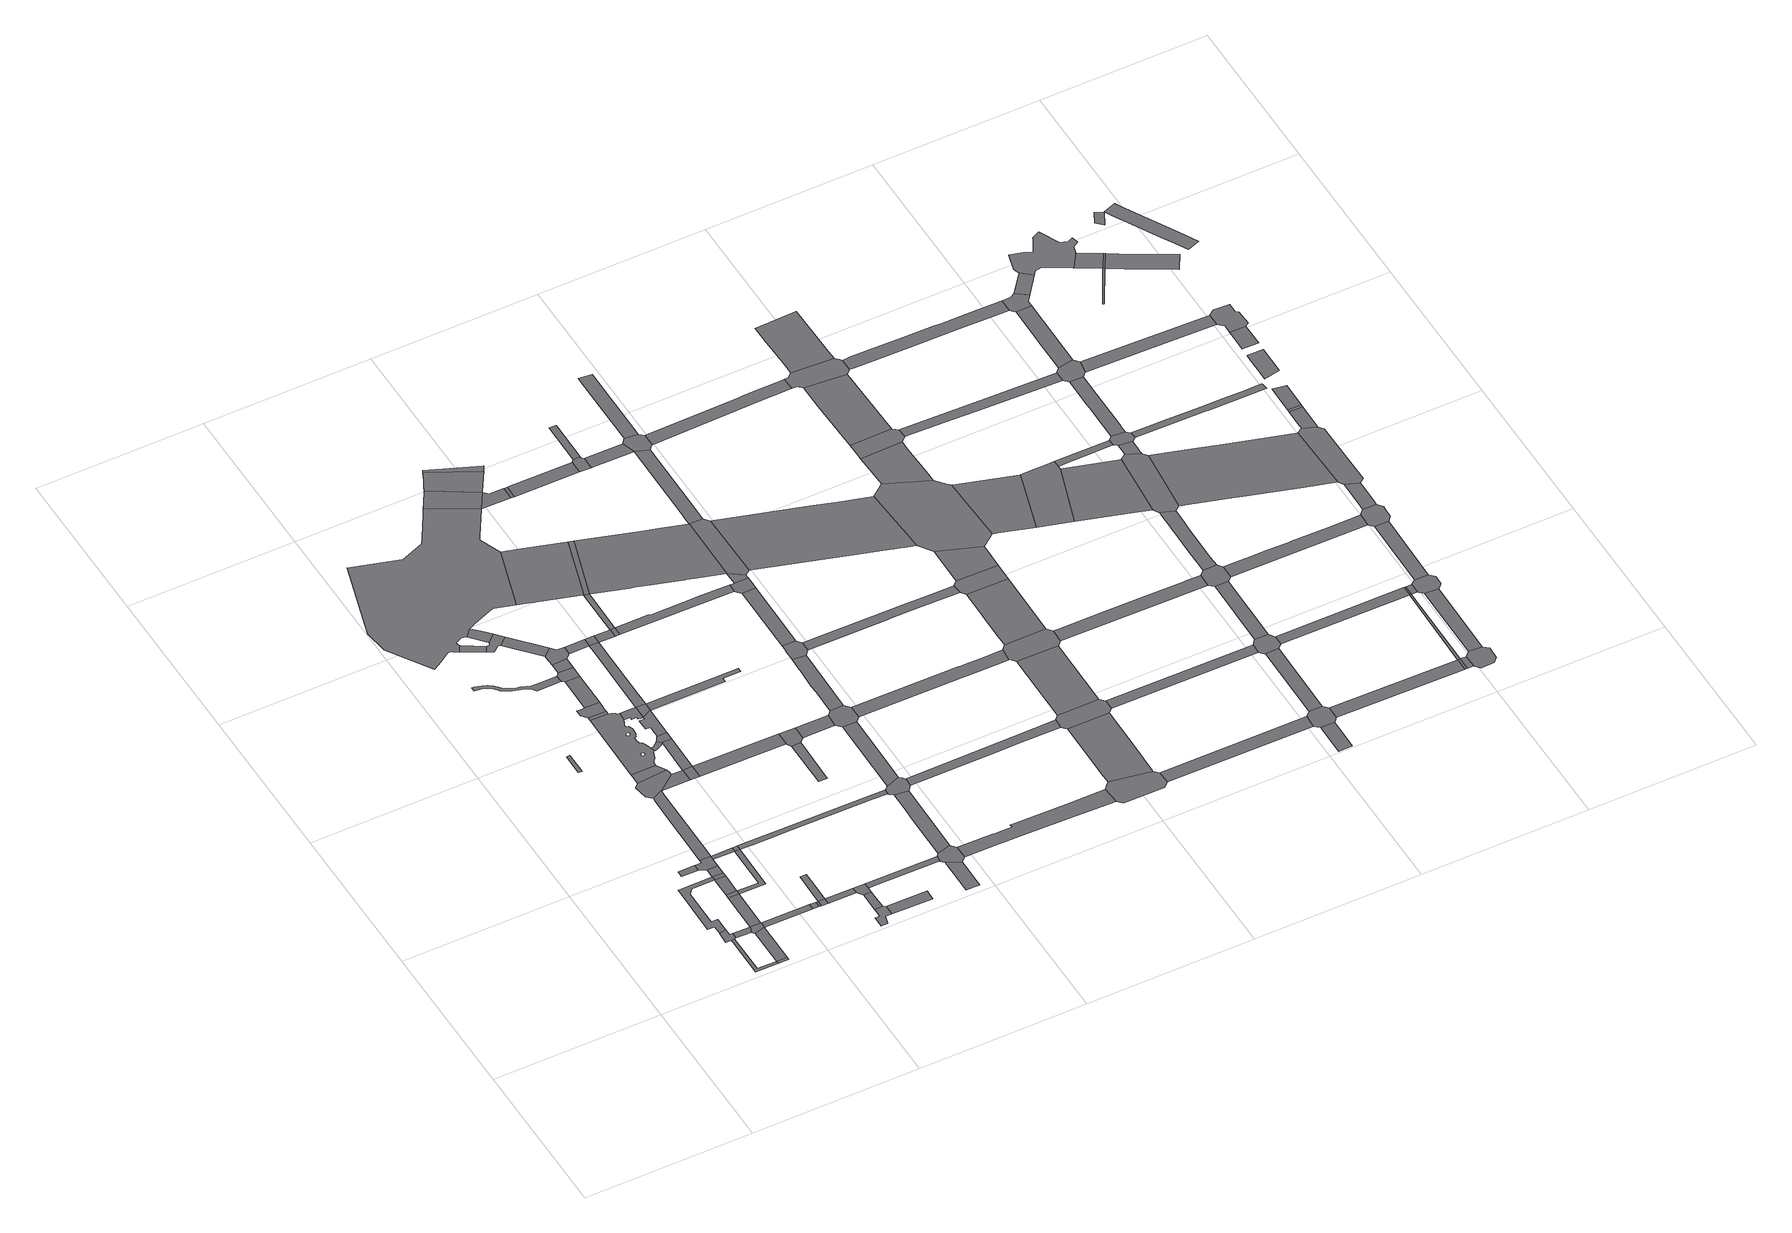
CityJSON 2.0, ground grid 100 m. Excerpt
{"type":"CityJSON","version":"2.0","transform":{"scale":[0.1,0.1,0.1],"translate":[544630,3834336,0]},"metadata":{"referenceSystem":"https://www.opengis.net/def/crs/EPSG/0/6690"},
"CityObjects":{
"road1":{"type":"Road","geometry":[{"type":"MultiSurface","lod":"1","boundaries":[[[0,1,2,3,4,5,6,7,8,9]]]}]},
"road2":{"type":"Road","attributes":{"RoadStructureAttribute.sectionType":"1"},"geometry":[{"type":"MultiSurface","lod":"1","boundaries":[[[10,11,6,5,12,13,14,15]]]}]},
"road3":{"type":"Road","geometry":[{"type":"MultiSurface","lod":"1","boundaries":[[[15,14,16,17]]]}]},
"road4":{"type":"Road","attributes":{"RoadStructureAttribute.sectionType":"1"},"geometry":[{"type":"MultiSurface","lod":"1","boundaries":[[[18,9,8,19,20]]]}]},
"road5":{"type":"Road","attributes":{"RoadStructureAttribute.sectionType":"1"},"geometry":[{"type":"MultiSurface","lod":"1","boundaries":[[[21,22,23,24,25,26,27,28,3,2,29,30,31,32,33,34,35,36,37,38,39]]]}]},
"road6":{"type":"Road","attributes":{"RoadStructureAttribute.sectionType":"1"},"geometry":[{"type":"MultiSurface","lod":"1","boundaries":[[[40,41,42,15,17]]]}]},
"road7":{"type":"Road","geometry":[{"type":"MultiSurface","lod":"1","boundaries":[[[20,19,41,40,43]]]}]},
"road8":{"type":"Road","attributes":{"RoadStructureAttribute.sectionType":"1"},"geometry":[{"type":"MultiSurface","lod":"1","boundaries":[[[44,20,43,45,46,47,48]]]}]},
"road9":{"type":"Road","geometry":[{"type":"MultiSurface","lod":"1","boundaries":[[[49,50,51,52]]]}]},
"road10":{"type":"Road","geometry":[{"type":"MultiSurface","lod":"1","boundaries":[[[53,44,48,54]]]}]},
"road11":{"type":"Road","attributes":{"RoadStructureAttribute.sectionType":"1"},"geometry":[{"type":"MultiSurface","lod":"1","boundaries":[[[38,55,56,53,54,57,58]]]}]},
"road12":{"type":"Road","geometry":[{"type":"MultiSurface","lod":"1","boundaries":[[[39,38,58,59]]]}]},
"road13":{"type":"Road","attributes":{"RoadStructureAttribute.sectionType":"1"},"geometry":[{"type":"MultiSurface","lod":"1","boundaries":[[[60,61,39,59,62]]]}]},
"road14":{"type":"Road","geometry":[{"type":"MultiSurface","lod":"1","boundaries":[[[63,64,52,51,60,62,65,66,67,68]]]}]},
"road15":{"type":"Road","attributes":{"RoadStructureAttribute.sectionType":"1"},"geometry":[{"type":"MultiSurface","lod":"1","boundaries":[[[69,43,40,70,71]]]}]},
"road16":{"type":"Road","geometry":[{"type":"MultiSurface","lod":"1","boundaries":[[[72,73,74,75]]]}]},
"road17":{"type":"Road","attributes":{"RoadStructureAttribute.sectionType":"1"},"geometry":[{"type":"MultiSurface","lod":"1","boundaries":[[[76,77,54,48,78,79]]]}]},
"road18":{"type":"Road","attributes":{"RoadStructureAttribute.sectionType":"1"},"geometry":[{"type":"MultiSurface","lod":"1","boundaries":[[[80,81,82,83,84,85,86,87,88,89,63,68]]]}]},
"road19":{"type":"Road","attributes":{"RoadStructureAttribute.sectionType":"1"},"geometry":[{"type":"MultiSurface","lod":"1","boundaries":[[[68,67,76,90]]]}]},
"road20":{"type":"Road","geometry":[{"type":"MultiSurface","lod":"1","boundaries":[[[71,70,91,92]]]}]},
"road21":{"type":"Road","geometry":[{"type":"MultiSurface","lod":"1","boundaries":[[[90,76,79,93]]]}]},
"road22":{"type":"Road","attributes":{"RoadStructureAttribute.sectionType":"1"},"geometry":[{"type":"MultiSurface","lod":"1","boundaries":[[[92,91,94,95,96]]]}]},
"road23":{"type":"Road","attributes":{"RoadStructureAttribute.sectionType":"1"},"geometry":[{"type":"MultiSurface","lod":"1","boundaries":[[[96,95,97,98]]]}]},
"road24":{"type":"Road","geometry":[{"type":"MultiSurface","lod":"1","boundaries":[[[99,100,101,102,103,85,84,104]]]}]},
"road25":{"type":"Road","attributes":{"RoadStructureAttribute.sectionType":"1"},"geometry":[{"type":"MultiSurface","lod":"1","boundaries":[[[105,106,107,108,109,110,111,112,113,114,115,116,117,118,119,120,121,122,123,124,125,126,127,128,129,130,131,132,133,134,135]]]}]},
"road26":{"type":"Road","geometry":[{"type":"MultiSurface","lod":"1","boundaries":[[[136,137,138,96,98]]]}]},
"road27":{"type":"Road","geometry":[{"type":"MultiSurface","lod":"1","boundaries":[[[139,101,100,140,141]]]}]},
"road28":{"type":"Road","geometry":[{"type":"MultiSurface","lod":"1","boundaries":[[[142,143,144,145]]]}]},
"road29":{"type":"Road","attributes":{"RoadStructureAttribute.sectionType":"1"},"geometry":[{"type":"MultiSurface","lod":"1","boundaries":[[[104,84,146,147]]]}]},
"road30":{"type":"Road","attributes":{"RoadStructureAttribute.sectionType":"1"},"geometry":[{"type":"MultiSurface","lod":"1","boundaries":[[[98,97,148,149,150]]]}]},
"road31":{"type":"Road","geometry":[{"type":"MultiSurface","lod":"1","boundaries":[[[151,152,153,154,155,156,157,158,159,160,139,141,161,162,163,164,165,166,167,168,169,170,171,172,173,174,175,176,177,178,179,180,181,182,183],[184,185,186,187,188,189,190,191,192,193,194,195,196,197,198,199,200,201,202,203,204,205,206,207,208,209,210,211,212,213,214,215,216,217,218,219],[220,221,222,223,224,225,226,227,228,229,230,231,232,233,234,235,236,237,238,239,240,241,242,243,244,245,246,247,248,249,250,251,252,253,254,255,256]]]}]},
"road32":{"type":"Road","geometry":[{"type":"MultiSurface","lod":"1","boundaries":[[[257,258,259,260,261]]]}]},
"road33":{"type":"Road","geometry":[{"type":"MultiSurface","lod":"1","boundaries":[[[262,263,264,265,266,267,268,269,270,271,272,273]]]}]},
"road34":{"type":"Road","geometry":[{"type":"MultiSurface","lod":"1","boundaries":[[[274,160,159,275]]]}]},
"road35":{"type":"Road","geometry":[{"type":"MultiSurface","lod":"1","boundaries":[[[276,277,278,279,274,275,280,281,282,283]]]}]},
"road36":{"type":"Road","geometry":[{"type":"MultiSurface","lod":"1","boundaries":[[[261,260,284,285,145,144,286,287,288,289,290]]]}]},
"road37":{"type":"Road","attributes":{"RoadStructureAttribute.sectionType":"1"},"geometry":[{"type":"MultiSurface","lod":"1","boundaries":[[[291,292,293,262,273]]]}]},
"road38":{"type":"Road","geometry":[{"type":"MultiSurface","lod":"1","boundaries":[[[147,146,294,295]]]}]},
"road39":{"type":"Road","geometry":[{"type":"MultiSurface","lod":"1","boundaries":[[[150,149,293,292,296,297]]]}]},
"road40":{"type":"Road","geometry":[{"type":"MultiSurface","lod":"1","boundaries":[[[298,299,300,167,166,301,302,303,304]]]}]},
"road41":{"type":"Road","attributes":{"RoadStructureAttribute.sectionType":"1"},"geometry":[{"type":"MultiSurface","lod":"1","boundaries":[[[305,283,282,306]]]}]},
"road42":{"type":"Road","geometry":[{"type":"MultiSurface","lod":"1","boundaries":[[[307,308,309,310,311,312,313,314,315,316,317,318,319,320,143,142,321,322,323,324,259,258,325,326,327,328,329,330,331,332,333,334,335]]]}]},
"road43":{"type":"Road","attributes":{"RoadStructureAttribute.sectionType":"1"},"geometry":[{"type":"MultiSurface","lod":"1","boundaries":[[[304,147,295,336]]]}]},
"road44":{"type":"Road","attributes":{"RoadStructureAttribute.sectionType":"1"},"geometry":[{"type":"MultiSurface","lod":"1","boundaries":[[[290,289,337,338]]]}]},
"road45":{"type":"Road","geometry":[{"type":"MultiSurface","lod":"1","boundaries":[[[339,340,135,134,341,305,306,342]]]}]},
"road46":{"type":"Road","geometry":[{"type":"MultiSurface","lod":"1","boundaries":[[[343,344,345,346,298,304,336]]]}]},
"road47":{"type":"Road","attributes":{"RoadStructureAttribute.sectionType":"1"},"geometry":[{"type":"MultiSurface","lod":"1","boundaries":[[[347,155,154,348,349,350,351,352,353,354,355]]]}]},
"road48":{"type":"Road","attributes":{"RoadStructureAttribute.sectionType":"1"},"geometry":[{"type":"MultiSurface","lod":"1","boundaries":[[[356,339,342,357]]]}]},
"road49":{"type":"Road","attributes":{"RoadStructureAttribute.sectionType":"1"},"geometry":[{"type":"MultiSurface","lod":"1","boundaries":[[[358,354,359,360,361,362,363,364,365,366,344,343]]]}]},
"road50":{"type":"Road","geometry":[{"type":"MultiSurface","lod":"1","boundaries":[[[367,368,272,271]]]}]},
"road51":{"type":"Road","geometry":[{"type":"MultiSurface","lod":"1","boundaries":[[[369,338,337,370,356,357,371,372,373]]]}]},
"road52":{"type":"Road","geometry":[{"type":"MultiSurface","lod":"1","boundaries":[[[355,354,358,374]]]}]},
"road53":{"type":"Road","attributes":{"RoadStructureAttribute.sectionType":"1"},"geometry":[{"type":"MultiSurface","lod":"1","boundaries":[[[375,376,377,93,79,378,379,380,381,382,383,384,385,386]]]}]},
"road54":{"type":"Road","attributes":{"RoadStructureAttribute.sectionType":"1"},"geometry":[{"type":"MultiSurface","lod":"1","boundaries":[[[387,388,389,355,374,390,391,392]]]}]},
"road55":{"type":"Road","attributes":{"RoadStructureAttribute.sectionType":"1"},"geometry":[{"type":"MultiSurface","lod":"1","boundaries":[[[373,372,387,393]]]}]},
"road56":{"type":"Road","attributes":{"RoadStructureAttribute.sectionType":"1"},"geometry":[{"type":"MultiSurface","lod":"1","boundaries":[[[297,296,394,395,396,397]]]}]},
"road57":{"type":"Road","attributes":{"RoadStructureAttribute.sectionType":"1"},"geometry":[{"type":"MultiSurface","lod":"1","boundaries":[[[295,294,398,399]]]}]},
"road58":{"type":"Road","geometry":[{"type":"MultiSurface","lod":"1","boundaries":[[[393,387,392,400]]]}]},
"road59":{"type":"Road","attributes":{"RoadStructureAttribute.sectionType":"1"},"geometry":[{"type":"MultiSurface","lod":"1","boundaries":[[[400,392,401,402]]]}]},
"road60":{"type":"Road","attributes":{"RoadStructureAttribute.sectionType":"1"},"geometry":[{"type":"MultiSurface","lod":"1","boundaries":[[[403,404,405,406,407,408,374,358]]]}]},
"road61":{"type":"Road","geometry":[{"type":"MultiSurface","lod":"1","boundaries":[[[402,401,409,410]]]}]},
"road62":{"type":"Road","attributes":{"RoadStructureAttribute.sectionType":"1"},"geometry":[{"type":"MultiSurface","lod":"1","boundaries":[[[411,412,413,414,415,416]]]}]},
"road63":{"type":"Road","attributes":{"RoadStructureAttribute.sectionType":"1"},"geometry":[{"type":"MultiSurface","lod":"1","boundaries":[[[417,418,419,420]]]}]},
"road64":{"type":"Road","attributes":{"function":"2","RoadStructureAttribute.sectionType":"1"},"geometry":[{"type":"MultiSurface","lod":"1","boundaries":[[[421,422,332,331,423,424]]]}]},
"road65":{"type":"Road","attributes":{"RoadStructureAttribute.sectionType":"1"},"geometry":[{"type":"MultiSurface","lod":"1","boundaries":[[[425,402,410,426]]]}]},
"road66":{"type":"Road","geometry":[{"type":"MultiSurface","lod":"1","boundaries":[[[427,428,397,396,429,411,416,430,431]]]}]},
"road67":{"type":"Road","geometry":[{"type":"MultiSurface","lod":"1","boundaries":[[[399,398,420,419,432,433]]]}]},
"road68":{"type":"Road","geometry":[{"type":"MultiSurface","lod":"1","boundaries":[[[434,435,307,335,436]]]}]},
"road69":{"type":"Road","attributes":{"RoadStructureAttribute.sectionType":"1"},"geometry":[{"type":"MultiSurface","lod":"1","boundaries":[[[437,438,439,428,427,440]]]}]},
"road70":{"type":"Road","attributes":{"function":"3","RoadStructureAttribute.sectionType":"1"},"geometry":[{"type":"MultiSurface","lod":"1","boundaries":[[[441,442,443,434,436,444]]]}]},
"road71":{"type":"Road","geometry":[{"type":"MultiSurface","lod":"1","boundaries":[[[424,423,425,426,445]]]}]},
"road72":{"type":"Road","geometry":[{"type":"MultiSurface","lod":"1","boundaries":[[[446,447,448,449,450,386,385,451,452,437,440,453,454,455]]]}]},
"road73":{"type":"Road","attributes":{"RoadStructureAttribute.sectionType":"1"},"geometry":[{"type":"MultiSurface","lod":"1","boundaries":[[[433,432,456,457]]]}]},
"road74":{"type":"Road","attributes":{"RoadStructureAttribute.sectionType":"1"},"geometry":[{"type":"MultiSurface","lod":"1","boundaries":[[[458,436,335,459,460]]]}]},
"road75":{"type":"Road","geometry":[{"type":"MultiSurface","lod":"1","boundaries":[[[461,441,444,462]]]}]},
"road76":{"type":"Road","attributes":{"RoadStructureAttribute.sectionType":"1"},"geometry":[{"type":"MultiSurface","lod":"1","boundaries":[[[463,448,447,464,465]]]}]},
"road77":{"type":"Road","attributes":{"RoadStructureAttribute.sectionType":"1"},"geometry":[{"type":"MultiSurface","lod":"1","boundaries":[[[466,467,468,469,410,409,470,471]]]}]},
"road78":{"type":"Road","geometry":[{"type":"MultiSurface","lod":"1","boundaries":[[[460,459,472,473]]]}]},
"road79":{"type":"Road","geometry":[{"type":"MultiSurface","lod":"1","boundaries":[[[474,475,476,457,456,477,463,465,478,479]]]}]},
"road80":{"type":"Road","attributes":{"function":"2","RoadStructureAttribute.sectionType":"1"},"geometry":[{"type":"MultiSurface","lod":"1","boundaries":[[[480,481,445,426,482,483,484,485,486,487,488,489,490,491,492,493]]]}]},
"road81":{"type":"Road","attributes":{"RoadStructureAttribute.sectionType":"1"},"geometry":[{"type":"MultiSurface","lod":"1","boundaries":[[[494,495,496,497,498,499,475,474,500]]]}]},
"road82":{"type":"Road","attributes":{"RoadStructureAttribute.sectionType":"1"},"geometry":[{"type":"MultiSurface","lod":"1","boundaries":[[[501,502,503,504,505,506,507,508,509,431,430,510,511,512,513,514,515,516,517]]]}]},
"road83":{"type":"Road","attributes":{"RoadStructureAttribute.sectionType":"1"},"geometry":[{"type":"MultiSurface","lod":"1","boundaries":[[[518,519,473,472,520,521]]]}]},
"road84":{"type":"Road","geometry":[{"type":"MultiSurface","lod":"1","boundaries":[[[522,523,524,494,500,525,526,527,528]]]}]},
"road85":{"type":"Road","attributes":{"RoadStructureAttribute.sectionType":"1"},"geometry":[{"type":"MultiSurface","lod":"1","boundaries":[[[529,530,522,528,531,532]]]}]},
"road86":{"type":"Road","geometry":[{"type":"MultiSurface","lod":"1","boundaries":[[[471,470,533,529,532,534,535,536]]]}]},
"road87":{"type":"Road","attributes":{"RoadStructureAttribute.sectionType":"1"},"geometry":[{"type":"MultiSurface","lod":"1","boundaries":[[[537,455,454,538,539,540,541,542]]]}]},
"road88":{"type":"Road","attributes":{"RoadStructureAttribute.sectionType":"1"},"geometry":[{"type":"MultiSurface","lod":"1","boundaries":[[[492,543,536,535,544]]]}]},
"road89":{"type":"Road","geometry":[{"type":"MultiSurface","lod":"1","boundaries":[[[545,521,520,546,547,548,549]]]}]},
"road90":{"type":"Road","attributes":{"RoadStructureAttribute.sectionType":"1"},"geometry":[{"type":"MultiSurface","lod":"1","boundaries":[[[550,551,552,545,549]]]}]},
"road91":{"type":"Road","geometry":[{"type":"MultiSurface","lod":"1","boundaries":[[[493,492,544,553,554,555,556,557,558]]]}]},
"road92":{"type":"Road","attributes":{"RoadStructureAttribute.sectionType":"1"},"geometry":[{"type":"MultiSurface","lod":"1","boundaries":[[[559,560,561,562,563,479,478,564,565,566,567,568]]]}]},
"road93":{"type":"Road","attributes":{"RoadStructureAttribute.sectionType":"1"},"geometry":[{"type":"MultiSurface","lod":"1","boundaries":[[[547,546,569,570,571,572]]]}]},
"road94":{"type":"Road","attributes":{"RoadStructureAttribute.sectionType":"1"},"geometry":[{"type":"MultiSurface","lod":"1","boundaries":[[[571,573,574,493,558,575,576]]]}]},
"road95":{"type":"Road","attributes":{"RoadStructureAttribute.sectionType":"1"},"geometry":[{"type":"MultiSurface","lod":"1","boundaries":[[[577,578,527,526,579,580,581,582,583,584]]]}]},
"road96":{"type":"Road","geometry":[{"type":"MultiSurface","lod":"1","boundaries":[[[585,572,571,576,586,587,588,589]]]}]},
"road97":{"type":"Road","geometry":[{"type":"MultiSurface","lod":"1","boundaries":[[[590,591,592,517,516,593,594,595,596,597]]]}]},
"road98":{"type":"Road","attributes":{"RoadStructureAttribute.sectionType":"1"},"geometry":[{"type":"MultiSurface","lod":"1","boundaries":[[[598,599,600,585,589,601]]]}]},
"road99":{"type":"Road","attributes":{"function":"3","RoadStructureAttribute.sectionType":"1"},"geometry":[{"type":"MultiSurface","lod":"1","boundaries":[[[602,603,604,605,606,590,597,607,608,609,610]]]}]},
"road100":{"type":"Road","attributes":{"function":"2","RoadStructureAttribute.sectionType":"1"},"geometry":[{"type":"MultiSurface","lod":"1","boundaries":[[[611,612,613,614,615,616,555,554,617,618,619,620,621,622,623,624]]]}]},
"road101":{"type":"Road","geometry":[{"type":"MultiSurface","lod":"1","boundaries":[[[625,626,542,541,602,610,627,628,629,630]]]}]},
"road102":{"type":"Road","attributes":{"function":"3","RoadStructureAttribute.sectionType":"1"},"geometry":[{"type":"MultiSurface","lod":"1","boundaries":[[[631,625,630,632]]]}]},
"road103":{"type":"Road","geometry":[{"type":"MultiSurface","lod":"1","boundaries":[[[633,568,567,634,631,632,635,636,637,638,639]]]}]},
"road104":{"type":"Road","attributes":{"RoadStructureAttribute.sectionType":"1"},"geometry":[{"type":"MultiSurface","lod":"1","boundaries":[[[640,641,642,643,644,588,587,645,646,647]]]}]},
"road105":{"type":"Road","attributes":{"function":"3","RoadStructureAttribute.sectionType":"1"},"geometry":[{"type":"MultiSurface","lod":"1","boundaries":[[[648,649,650,633,639,651,652]]]}]},
"road106":{"type":"Road","geometry":[{"type":"MultiSurface","lod":"1","boundaries":[[[653,584,583,648,652,654]]]}]},
"road107":{"type":"Road","attributes":{"RoadStructureAttribute.sectionType":"1"},"geometry":[{"type":"MultiSurface","lod":"1","boundaries":[[[596,595,655,656]]]}]},
"road108":{"type":"Road","attributes":{"function":"3","RoadStructureAttribute.sectionType":"1"},"geometry":[{"type":"MultiSurface","lod":"1","boundaries":[[[657,658,653,654,659]]]}]},
"road109":{"type":"Road","geometry":[{"type":"MultiSurface","lod":"1","boundaries":[[[660,661,624,623,657,659,662,663,664,665,666,667,668]]]}]},
"road110":{"type":"Road","attributes":{"RoadStructureAttribute.sectionType":"1"},"geometry":[{"type":"MultiSurface","lod":"1","boundaries":[[[629,628,669,670]]]}]},
"road111":{"type":"Road","attributes":{"function":"3","RoadStructureAttribute.sectionType":"1"},"geometry":[{"type":"MultiSurface","lod":"1","boundaries":[[[671,672,673,674,675,676,660,668]]]}]},
"road112":{"type":"Road","geometry":[{"type":"MultiSurface","lod":"1","boundaries":[[[677,678,679,675,674,680,681,682]]]}]},
"road113":{"type":"Road","attributes":{"RoadStructureAttribute.sectionType":"1"},"geometry":[{"type":"MultiSurface","lod":"1","boundaries":[[[683,684,685,686,687,638,637,688,689,690]]]}]},
"road114":{"type":"Road","attributes":{"function":"3","RoadStructureAttribute.sectionType":"1"},"geometry":[{"type":"MultiSurface","lod":"1","boundaries":[[[691,692,693,678,677,694,695,696]]]}]},
"road115":{"type":"Road","geometry":[{"type":"MultiSurface","lod":"1","boundaries":[[[697,698,640,647,699,700,691,696,701,702,703,704,705]]]}]},
"road116":{"type":"Road","attributes":{"RoadStructureAttribute.sectionType":"1"},"geometry":[{"type":"MultiSurface","lod":"1","boundaries":[[[706,707,708,709]]]}]},
"road117":{"type":"Road","attributes":{"function":"2","RoadStructureAttribute.sectionType":"1"},"geometry":[{"type":"MultiSurface","lod":"1","boundaries":[[[710,711,665,664,712,713,714]]]}]},
"road118":{"type":"Road","geometry":[{"type":"MultiSurface","lod":"1","boundaries":[[[715,716,717,656,655,718,706,709,719,720,721,722,723]]]}]},
"road119":{"type":"Road","attributes":{"function":"3","RoadStructureAttribute.sectionType":"1"},"geometry":[{"type":"MultiSurface","lod":"1","boundaries":[[[724,725,726,727,728,729,730,697,705]]]}]},
"road120":{"type":"Road","attributes":{"RoadStructureAttribute.sectionType":"1"},"geometry":[{"type":"MultiSurface","lod":"1","boundaries":[[[731,732,715,723]]]}]},
"road121":{"type":"Road","geometry":[{"type":"MultiSurface","lod":"1","boundaries":[[[733,734,714,713,735,736,737,738]]]}]},
"road122":{"type":"Road","geometry":[{"type":"MultiSurface","lod":"1","boundaries":[[[739,670,669,740,732,731,741,742,743,744]]]}]},
"road123":{"type":"Road","attributes":{"RoadStructureAttribute.sectionType":"1"},"geometry":[{"type":"MultiSurface","lod":"1","boundaries":[[[745,739,744,746]]]}]},
"road124":{"type":"Road","geometry":[{"type":"MultiSurface","lod":"1","boundaries":[[[747,690,689,745,746,748,749,750]]]}]},
"road125":{"type":"Road","attributes":{"function":"2","RoadStructureAttribute.sectionType":"1"},"geometry":[{"type":"MultiSurface","lod":"1","boundaries":[[[751,736,735,752,753,754]]]}]},
"road126":{"type":"Road","attributes":{"RoadStructureAttribute.sectionType":"1"},"geometry":[{"type":"MultiSurface","lod":"1","boundaries":[[[755,682,681,756,757,758,759]]]}]},
"road127":{"type":"Road","attributes":{"RoadStructureAttribute.sectionType":"1"},"geometry":[{"type":"MultiSurface","lod":"1","boundaries":[[[722,721,760,761]]]}]},
"road128":{"type":"Road","attributes":{"RoadStructureAttribute.sectionType":"1"},"geometry":[{"type":"MultiSurface","lod":"1","boundaries":[[[762,763,764,765,766,767,768,769,747,750,770,771,772,773,774]]]}]},
"road129":{"type":"Road","attributes":{"RoadStructureAttribute.sectionType":"1"},"geometry":[{"type":"MultiSurface","lod":"1","boundaries":[[[775,738,737,776,777,778,779,780,781]]]}]},
"road130":{"type":"Road","attributes":{"RoadStructureAttribute.sectionType":"1"},"geometry":[{"type":"MultiSurface","lod":"1","boundaries":[[[782,783,784,785,786,787,788,789,790,791,703,702,792,793,794,795,796,797,798]]]}]},
"road131":{"type":"Road","geometry":[{"type":"MultiSurface","lod":"1","boundaries":[[[799,754,753,800,762,774,801,802,803,804,805]]]}]},
"road132":{"type":"Road","attributes":{"RoadStructureAttribute.sectionType":"1"},"geometry":[{"type":"MultiSurface","lod":"1","boundaries":[[[743,742,806,807,808]]]}]},
"road133":{"type":"Road","attributes":{"RoadStructureAttribute.sectionType":"1"},"geometry":[{"type":"MultiSurface","lod":"1","boundaries":[[[809,810,799,805,811,812,813,814]]]}]},
"road134":{"type":"Road","geometry":[{"type":"MultiSurface","lod":"1","boundaries":[[[815,781,780,816,809,814,817,818,819]]]}]},
"road135":{"type":"Road","geometry":[{"type":"MultiSurface","lod":"1","boundaries":[[[761,760,820,821]]]}]},
"road136":{"type":"Road","attributes":{"RoadStructureAttribute.sectionType":"1"},"geometry":[{"type":"MultiSurface","lod":"1","boundaries":[[[822,823,824,825,826,827,828,829,749,748,830,831]]]}]},
"road137":{"type":"Road","attributes":{"RoadStructureAttribute.sectionType":"1"},"geometry":[{"type":"MultiSurface","lod":"1","boundaries":[[[832,833,834,835,836,837,838,815,819,839,840,841,842,843]]]}]},
"road138":{"type":"Road","attributes":{"RoadStructureAttribute.sectionType":"1"},"geometry":[{"type":"MultiSurface","lod":"1","boundaries":[[[844,821,820,845,846]]]}]},
"road139":{"type":"Road","attributes":{"RoadStructureAttribute.sectionType":"1"},"geometry":[{"type":"MultiSurface","lod":"1","boundaries":[[[807,761,821,847]]]}]},
"road140":{"type":"Road","geometry":[{"type":"MultiSurface","lod":"1","boundaries":[[[848,849,759,758,850,851,832,843,852,853]]]}]},
"road141":{"type":"Road","geometry":[{"type":"MultiSurface","lod":"1","boundaries":[[[854,855,846,845,856,857,858,859,860,861,862]]]}]},
"road142":{"type":"Road","geometry":[{"type":"MultiSurface","lod":"1","boundaries":[[[808,807,847,863]]]}]},
"road143":{"type":"Road","attributes":{"RoadStructureAttribute.sectionType":"1"},"geometry":[{"type":"MultiSurface","lod":"1","boundaries":[[[864,865,866,849,848,867]]]}]},
"road144":{"type":"Road","attributes":{"RoadStructureAttribute.sectionType":"1"},"geometry":[{"type":"MultiSurface","lod":"1","boundaries":[[[868,869,854,862,870]]]}]},
"road145":{"type":"Road","attributes":{"function":"2","RoadStructureAttribute.sectionType":"1"},"geometry":[{"type":"MultiSurface","lod":"1","boundaries":[[[871,872,873,874,875,803,802,876,877,878,879,880]]]}]},
"road146":{"type":"Road","attributes":{"RoadStructureAttribute.sectionType":"1"},"geometry":[{"type":"MultiSurface","lod":"1","boundaries":[[[863,847,881,882]]]}]},
"road147":{"type":"Road","geometry":[{"type":"MultiSurface","lod":"1","boundaries":[[[883,884,798,797,864,867,885,886]]]}]},
"road148":{"type":"Road","geometry":[{"type":"MultiSurface","lod":"1","boundaries":[[[887,888,882,881,889,890,868,870,891,892,893,894,895]]]}]},
"road149":{"type":"Road","attributes":{"RoadStructureAttribute.sectionType":"1"},"geometry":[{"type":"MultiSurface","lod":"1","boundaries":[[[896,897,898,899,900,901,818,817,902,903,904,905,906,907,908,909,910]]]}]},
"road150":{"type":"Road","attributes":{"RoadStructureAttribute.sectionType":"1"},"geometry":[{"type":"MultiSurface","lod":"1","boundaries":[[[911,887,895,912]]]}]},
"road151":{"type":"Road","attributes":{"RoadStructureAttribute.sectionType":"1"},"geometry":[{"type":"MultiSurface","lod":"1","boundaries":[[[913,914,883,886,915]]]}]},
"road152":{"type":"Road","geometry":[{"type":"MultiSurface","lod":"1","boundaries":[[[916,917,831,830,911,912,918,919,920]]]}]},
"road153":{"type":"Road","attributes":{"RoadStructureAttribute.sectionType":"1"},"geometry":[{"type":"MultiSurface","lod":"1","boundaries":[[[921,922,923,917,916,924,925,926]]]}]},
"road154":{"type":"Road","attributes":{"RoadStructureAttribute.sectionType":"1"},"geometry":[{"type":"MultiSurface","lod":"1","boundaries":[[[853,852,927,928,929,930,931]]]}]},
"road155":{"type":"Road","geometry":[{"type":"MultiSurface","lod":"1","boundaries":[[[932,880,879,921,926,933,934,935,936]]]}]},
"road156":{"type":"Road","geometry":[{"type":"MultiSurface","lod":"1","boundaries":[[[937,938,939,940,941,942,943,944,945,946,947,948,949,950,913,915,951,952,953,954]]]}]},
"road157":{"type":"Road","attributes":{"RoadStructureAttribute.sectionType":"1"},"geometry":[{"type":"MultiSurface","lod":"1","boundaries":[[[955,956,957,958]]]}]},
"road158":{"type":"Road","attributes":{"RoadStructureAttribute.sectionType":"1"},"geometry":[{"type":"MultiSurface","lod":"1","boundaries":[[[959,960,961,932,936,962,963,964]]]}]},
"road159":{"type":"Road","geometry":[{"type":"MultiSurface","lod":"1","boundaries":[[[965,959,964,966]]]}]},
"road160":{"type":"Road","attributes":{"RoadStructureAttribute.sectionType":"1"},"geometry":[{"type":"MultiSurface","lod":"1","boundaries":[[[967,954,953,955,968]]]}]},
"road161":{"type":"Road","attributes":{"RoadStructureAttribute.sectionType":"1"},"geometry":[{"type":"MultiSurface","lod":"1","boundaries":[[[969,970,965,966,971,972]]]}]},
"road162":{"type":"Road","geometry":[{"type":"MultiSurface","lod":"1","boundaries":[[[968,955,958,973]]]}]},
"road163":{"type":"Road","attributes":{"RoadStructureAttribute.sectionType":"1"},"geometry":[{"type":"MultiSurface","lod":"1","boundaries":[[[974,975,976,977,978,979]]]}]},
"road164":{"type":"Road","attributes":{"RoadStructureAttribute.sectionType":"1"},"geometry":[{"type":"MultiSurface","lod":"1","boundaries":[[[980,981,982,983,984]]]}]},
"road165":{"type":"Road","attributes":{"RoadStructureAttribute.sectionType":"1"},"geometry":[{"type":"MultiSurface","lod":"1","boundaries":[[[985,986,973,958,987,988,989,990,991]]]}]},
"road166":{"type":"Road","geometry":[{"type":"MultiSurface","lod":"1","boundaries":[[[992,931,930,993,994,980,984,995,996,997,998]]]}]},
"road167":{"type":"Road","geometry":[{"type":"MultiSurface","lod":"1","boundaries":[[[999,1000,1001,1002]]]}]},
"road168":{"type":"Road","attributes":{"RoadStructureAttribute.sectionType":"1"},"geometry":[{"type":"MultiSurface","lod":"1","boundaries":[[[1003,1004,1005,1006,1007,1008,1009,1010,1002,1011,1012,1013,1014,1015,1016,1017]]]}]}
},
"vertices":[
[605,348,0],[602,348,0],[602,388,0],[562,381,0],[558,307,0],[590,307,0],[609,309,0],[614,310,0],[620,311,0],[622,347,0],
[609,58,0],[609,288,0],[590,288,0],[589,40,0],[724,39,0],[724,57,0],
[786,39,0],[787,56,0],
[718,347,0],[710,310,0],[726,347,0],
[529,766,0],[525,766,0],[525,753,0],[522,477,0],[522,438,0],[554,437,0],[562,437,0],[562,388,0],[602,393,0],[602,438,0],[602,477,0],[570,477,0],[562,477,0],[564,710,0],[584,733,0],[590,741,0],[606,741,0],[729,742,0],[729,767,0],
[789,310,0],[725,294,0],[724,68,0],
[789,346,0],
[728,591,0],[789,348,0],[791,582,0],[791,589,0],[791,590,0],
[591,886,0],[590,846,0],[688,846,0],[688,887,0],
[728,615,0],[791,614,0],
[729,735,0],[729,734,0],[791,620,0],[793,741,0],
[793,766,0],
[730,827,0],[730,769,0],[793,827,0],
[731,907,0],[731,887,0],[794,873,0],[794,876,0],[794,880,0],[795,907,0],
[1031,344,0],[1076,307,0],[1077,343,0],
[505,1783,0],[504,1917,0],[486,1917,0],[484,1784,0],
[923,878,0],[921,613,0],[950,588,0],[953,876,0],
[795,913,0],[799,1410,0],[799,1432,0],[800,1436,0],[800,1457,0],[737,1426,0],[737,1410,0],[734,1252,0],[733,1220,0],[733,1131,0],
[923,907,0],
[1114,306,0],[1114,343,0],
[953,907,0],
[1116,306,0],[1128,306,0],[1128,343,0],
[1168,305,0],[1167,342,0],
[903,1559,0],[899,1578,0],[718,1563,0],[693,1540,0],[707,1458,0],[904,1537,0],
[635,2465,0],[570,2467,0],[550,2477,0],[522,2489,0],[502,2491,0],[457,2511,0],[437,2523,0],[417,2543,0],[402,2563,0],[376,2580,0],[349,2590,0],[311,2602,0],[296,2604,0],[295,2576,0],[316,2574,0],[336,2572,0],[357,2565,0],[374,2555,0],[392,2543,0],[407,2525,0],[417,2513,0],[432,2501,0],[450,2491,0],[470,2481,0],[522,2467,0],[532,2464,0],[553,2452,0],[570,2440,0],[585,2420,0],[730,2419,0],[727,2464,0],
[1170,456,0],[1171,549,0],[1134,548,0],
[718,1637,0],[872,1624,0],[866,1636,0],
[391,2910,0],[368,2868,0],[489,2802,0],[509,2839,0],
[971,1455,0],[972,1537,0],
[1332,304,0],[1334,304,0],[1334,340,0],
[862,1976,0],[866,1982,0],[872,1992,0],[880,2014,0],[884,2064,0],[875,2064,0],[864,2076,0],[849,2085,0],[830,2092,0],[723,2093,0],[864,1652,0],[871,1668,0],[884,1683,0],[895,1705,0],[902,1731,0],[912,1733,0],[905,1760,0],[901,1774,0],[894,1795,0],[883,1815,0],[882,1817,0],[874,1816,0],[866,1840,0],[865,1870,0],[876,1871,0],[878,1878,0],[886,1894,0],[887,1898,0],[889,1914,0],[888,1935,0],[879,1957,0],[869,1958,0],[863,1972,0],[839,1747,0],[840,1748,0],[841,1749,0],[843,1749,0],[844,1750,0],[846,1750,0],[847,1750,0],[849,1749,0],[850,1749,0],[851,1748,0],[852,1747,0],[853,1746,0],[854,1744,0],[855,1743,0],[855,1741,0],[855,1740,0],[855,1738,0],[854,1736,0],[853,1735,0],[852,1734,0],[851,1733,0],[850,1732,0],[848,1731,0],[847,1731,0],[844,1731,0],[842,1732,0],[841,1732,0],[840,1733,0],[838,1734,0],[838,1736,0],[837,1737,0],[836,1739,0],[836,1741,0],[836,1742,0],[837,1744,0],[838,1745,0],[845,1917,0],[847,1917,0],[848,1918,0],[850,1918,0],[851,1917,0],[853,1917,0],[855,1916,0],[856,1915,0],[857,1913,0],[858,1912,0],[858,1910,0],[859,1908,0],[859,1907,0],[858,1905,0],[858,1904,0],[857,1903,0],[856,1901,0],[855,1900,0],[854,1899,0],[852,1898,0],[850,1898,0],[849,1898,0],[847,1898,0],[845,1899,0],[844,1899,0],[843,1900,0],[841,1902,0],[840,1903,0],[840,1905,0],[839,1906,0],[839,1908,0],[839,1910,0],[840,1911,0],[841,1913,0],[842,1914,0],[843,1915,0],[844,1916,0],
[538,2954,0],[495,2992,0],[455,2948,0],[536,2858,0],[585,2901,0],
[1361,149,0],[1361,93,0],[1343,90,0],[1333,90,0],[1332,23,0],[1369,23,0],[1374,36,0],[1381,68,0],[1383,76,0],[1422,75,0],[1423,139,0],[1408,148,0],
[723,2116,0],[830,2114,0],
[715,2189,0],[697,2189,0],[697,2146,0],[705,2137,0],[830,2143,0],[830,2147,0],[831,2188,0],[743,2189,0],
[536,2849,0],[526,2836,0],[527,2782,0],[562,2809,0],[572,2812,0],[581,2808,0],[629,2852,0],
[1407,258,0],[1406,271,0],[1362,270,0],
[1029,1454,0],[1030,1536,0],
[1406,303,0],[1406,339,0],
[949,1786,0],[930,1769,0],[928,1768,0],[930,1738,0],[937,1740,0],[962,1754,0],[976,1770,0],
[745,2406,0],[833,2405,0],
[712,3895,0],[678,3836,0],[653,3792,0],[599,3701,0],[578,3666,0],[436,3613,0],[149,3697,0],[8,3215,0],[27,3069,0],[191,2816,0],[243,2849,0],[309,2891,0],[331,2890,0],[338,2885,0],[386,2918,0],[385,2936,0],[423,2955,0],[452,2949,0],[505,2997,0],[525,3007,0],[540,3014,0],[644,3054,0],[647,3056,0],[676,3067,0],[795,3031,0],[910,3417,0],[859,3547,0],[871,3568,0],[975,3743,0],
[1033,1769,0],
[746,2624,0],[794,2667,0],
[745,2484,0],[735,2469,0],[740,2414,0],[834,2483,0],
[1034,1823,0],[977,1821,0],[971,1821,0],[962,1804,0],
[953,2064,0],[919,2014,0],[920,1997,0],[941,1997,0],[950,1997,0],[950,1982,0],[963,1981,0],[979,1981,0],[981,2064,0],
[746,2551,0],[835,2551,0],
[1036,2009,0],[979,1967,0],[956,1967,0],[949,1967,0],[949,1951,0],[948,1921,0],[948,1898,0],[978,1896,0],[977,1856,0],
[1666,71,0],[1667,135,0],
[821,2637,0],[746,2612,0],[849,2566,0],[864,2581,0],[864,2636,0],
[1037,2061,0],
[1715,899,0],[1190,906,0],[975,906,0],[1038,875,0],[1083,875,0],[1154,875,0],[1213,874,0],[1223,874,0],[1266,874,0],[1747,869,0],[1831,867,0],[1833,900,0],
[985,2580,0],[985,2512,0],[982,2214,0],[1038,2143,0],[1040,2519,0],[1041,2579,0],
[986,2635,0],
[1419,302,0],[1438,302,0],[1830,299,0],[1837,335,0],
[1543,1448,0],[1544,1531,0],
[1041,2635,0],
[1137,2578,0],[1138,2634,0],
[1483,2008,0],[1483,2034,0],[1590,2033,0],[1590,2058,0],[1481,2059,0],[1071,2061,0],
[1166,2578,0],[1166,2634,0],
[1851,276,0],[1849,44,0],[1930,43,0],[1930,102,0],[1931,199,0],[1932,238,0],
[1558,1122,0],[1608,1121,0],[1613,1421,0],[1559,1419,0],
[1029,3381,0],[930,3411,0],[1140,2928,0],[1257,3312,0],
[1140,2923,0],[1169,2918,0],
[1933,374,0],[1852,352,0],[1832,296,0],[1963,264,0],[1959,345,0],
[1640,1447,0],[1641,1529,0],
[776,4005,0],[730,3926,0],[1040,3851,0],
[1857,844,0],[1856,717,0],[1855,652,0],[1938,835,0],
[836,4128,0],[811,4075,0],[791,4037,0],[1120,3984,0],
[1286,3303,0],
[1954,934,0],[1939,949,0],[1858,914,0],[1838,903,0],[1837,902,0],[1834,865,0],[1838,861,0],[1956,854,0],[1965,864,0],[1967,921,0],
[1831,1445,0],[1838,1527,0],
[1066,3823,0],[1151,3741,0],[1151,3821,0],
[843,4143,0],[1140,4017,0],
[1863,1417,0],[1941,1106,0],[1944,1413,0],
[1663,2628,0],[1627,2628,0],[1387,2629,0],[1366,2633,0],[1847,2571,0],[1848,2623,0],
[1171,3741,0],[1172,3821,0],
[1942,1555,0],[1863,1553,0],[1855,1545,0],[1835,1442,0],[1971,1441,0],[1971,1524,0],
[1737,3166,0],[1645,3194,0],[1174,2917,0],[1265,2890,0],[1371,2858,0],[1408,2847,0],[1484,2824,0],[1571,2798,0],[1662,2770,0],[1667,2769,0],[1709,2756,0],[1843,2716,0],[1876,2706,0],[1879,3125,0],
[1870,1981,0],[1868,1901,0],[1868,1897,0],[1867,1875,0],[1863,1760,0],[1865,1709,0],[1949,1975,0],
[2615,351,0],[2286,356,0],[2284,356,0],[2285,338,0],[2280,338,0],[2264,338,0],[2223,339,0],[2179,340,0],[2175,340,0],[2173,260,0],[2199,259,0],[2261,258,0],[2284,258,0],[2479,253,0],[2616,250,0],[2857,244,0],[2847,348,0],
[1215,3821,0],[1189,3821,0],[1558,3737,0],[1559,3817,0],
[1872,2094,0],[1872,2069,0],[1871,2041,0],[1960,1988,0],[1976,2006,0],[1977,2066,0],[1952,2093,0],
[1875,2539,0],[1873,2164,0],[1953,2160,0],[1957,2538,0],
[1860,2557,0],[1958,2580,0],[1958,2622,0],[1875,2622,0],
[2610,924,0],[2485,864,0],[2515,865,0],[2610,867,0],[2864,866,0],[2867,926,0],
[1875,2691,0],[1958,2649,0],
[1576,3835,0],[1628,3736,0],[1629,3816,0],[1616,3826,0],[1616,3833,0],
[1616,4099,0],[1597,4101,0],[1578,4101,0],
[1975,2661,0],[1991,2671,0],[1985,3090,0],[1971,3106,0],[1960,3121,0],[1960,3122,0],
[2820,1515,0],[2752,1515,0],[2669,1516,0],[2634,1516,0],[2604,1517,0],[2605,1437,0],[2614,1437,0],[2819,1435,0],[2865,1435,0],[2874,1515,0],
[1640,3736,0],[1870,3733,0],[1884,3733,0],[1859,3813,0],
[1880,3205,0],[1879,3165,0],[1960,3191,0],[1964,3703,0],
[2694,2058,0],[2598,2060,0],[2063,2006,0],[2455,2002,0],[2465,2003,0],[2599,2001,0],[2881,1995,0],[2875,2055,0],
[1885,3844,0],[1982,3725,0],[1990,3733,0],[1991,3813,0],[1964,3836,0],
[2887,390,0],[2871,374,0],[2859,361,0],[2884,215,0],[3129,213,0],[3158,241,0],[3159,320,0],[3131,346,0],
[1886,4350,0],[1886,4207,0],[1885,3851,0],[1966,4341,0],
[2891,839,0],[2889,714,0],[2889,644,0],[2888,532,0],[2888,464,0],[3131,366,0],[3132,388,0],[3135,559,0],[3138,837,0],
[2791,2849,0],[2727,2867,0],[2680,2881,0],[2631,2896,0],[2590,2910,0],[2497,2938,0],[1997,2670,0],[2594,2489,0],[2675,2465,0],[2733,2446,0],[2781,2432,0],[2788,2430,0],[2849,2411,0],[2826,2838,0],
[2892,950,0],[2889,948,0],[3157,854,0],[3165,862,0],[3165,924,0],[3137,950,0],
[2895,1405,0],[3142,1400,0],
[2900,1542,0],[2870,1435,0],[3147,1405,0],[3154,1412,0],[3170,1429,0],[3171,1511,0],[3146,1544,0],
[2832,3826,0],[2819,3825,0],[2648,3823,0],[2581,3822,0],[2561,3820,0],[2582,3744,0],[2717,3746,0],[2833,3747,0],
[2905,1967,0],[2900,1607,0],[2900,1572,0],[3146,1571,0],[3152,1963,0],
[2903,2080,0],[3153,2076,0],
[4031,237,0],[4034,316,0],
[2908,2329,0],[2905,2081,0],[3156,2235,0],
[2905,2899,0],[2845,2853,0],[3221,2284,0],[3229,2290,0],[3236,2296,0],[3222,2718,0],[3214,2727,0],[3210,2731,0],[3158,2794,0],
[4041,857,0],[4042,918,0],
[3157,2836,0],[3156,2849,0],[3150,3064,0],[3150,3122,0],[2901,3116,0],[2902,3057,0],
[3148,3234,0],[2899,3229,0],[2900,3146,0],[3167,3137,0],[3181,3150,0],[3176,3208,0],
[3966,1503,0],[3947,1503,0],[3731,1505,0],[3478,1508,0],[3208,1511,0],[3802,1423,0],[4047,1420,0],[4048,1502,0],
[2888,3720,0],[2891,3570,0],[2896,3355,0],[3146,3311,0],[3142,3489,0],[3138,3699,0],
[2885,3852,0],[2859,3827,0],[2860,3747,0],[2865,3747,0],[3156,3718,0],[3164,3726,0],[3165,3805,0],[3153,3817,0],[3135,3835,0],
[4061,210,0],[4059,10,0],[4138,10,0],[4141,208,0],
[3386,2668,0],[3231,2715,0],[3280,2284,0],[3462,2229,0],[3577,2611,0],
[4063,344,0],[4056,337,0],[4036,318,0],[4061,211,0],[4148,215,0],[4156,224,0],[4167,236,0],[4167,315,0],[4142,344,0],
[3133,3896,0],[3130,4066,0],[3126,4237,0],[2878,4232,0],[2880,4112,0],[2883,3956,0],[2885,3892,0],
[4148,829,0],[4068,827,0],
[3722,2611,0],[3658,2611,0],[3659,2170,0],[3782,2549,0],[3781,2570,0],[3781,2611,0],
[4070,948,0],[4067,829,0],[4165,845,0],[4174,855,0],[4173,916,0],[4149,949,0],
[4076,1394,0],[4155,1393,0],
[4078,1529,0],[4183,1418,0],[4183,1501,0],[4158,1529,0],
[4066,2464,0],[3952,2082,0],[4061,2049,0],[4096,2456,0],
[3658,3194,0],[3413,3142,0],[3655,3134,0],[4108,3120,0],[4106,3181,0],
[4929,226,0],[4930,306,0],
[4083,2015,0],[4082,1980,0],[4082,1977,0],[4081,1884,0],[4081,1881,0],[4081,1853,0],[4079,1677,0],[4079,1595,0],[4158,1596,0],[4160,1835,0],[4161,1883,0],[4163,1975,0],[4163,1986,0],
[4078,2611,0],[3800,2570,0],[3812,2570,0],[3933,2571,0],[4078,2572,0],[4110,2572,0],[4108,2611,0],
[4093,3790,0],[4073,3790,0],[3966,3792,0],[3904,3793,0],[3748,3795,0],[3718,3796,0],[3528,3799,0],[3332,3803,0],[3206,3805,0],[3195,3805,0],[3193,3726,0],[3394,3722,0],[3593,3717,0],[3813,3714,0],[3984,3711,0],[4110,3708,0],[4111,3789,0],
[4131,2482,0],[4083,2017,0],[4182,1999,0],[4196,2009,0],[4234,2415,0],[4212,2442,0],[4210,2444,0],
[4925,850,0],[4940,850,0],[4940,912,0],
[4132,2554,0],[4132,2496,0],[4210,2462,0],[4211,2495,0],[4211,2502,0],[4212,2546,0],
[4132,2630,0],[4112,2572,0],[4238,2565,0],[4234,2605,0],[4212,2627,0],
[4944,226,0],[4945,306,0],
[4808,1494,0],[4582,1496,0],[4580,1496,0],[4566,1496,0],[4455,1498,0],[4439,1498,0],[4349,1499,0],[4213,1501,0],[4996,1411,0],[5001,1492,0],
[4134,3091,0],[4134,2901,0],[4134,2850,0],[4134,2849,0],[4133,2736,0],[4133,2678,0],[4133,2677,0],[4212,2674,0],[4212,2677,0],[4213,2689,0],[4215,2947,0],[4215,3091,0],
[4958,306,0],[4983,225,0],[4981,305,0],
[4950,849,0],
[4227,3226,0],[4135,3209,0],[4116,3112,0],[4118,3110,0],[4242,3116,0],[4254,3195,0],
[5011,332,0],[4988,312,0],[5010,194,0],[5089,196,0],[5097,204,0],[5116,223,0],[5117,224,0],[5119,302,0],[5090,330,0],
[4950,912,0],
[4138,3683,0],[4137,3546,0],[4136,3375,0],[4230,3683,0],
[5015,822,0],[5015,759,0],[5095,816,0],
[4953,2199,0],[4602,2304,0],[4564,2316,0],[4547,2321,0],[4490,2338,0],[4449,1933,0],[4523,1911,0],[4837,1817,0],[5010,1765,0],[5002,2184,0],
[4987,849,0],[4988,911,0],
[4196,3807,0],[4165,3789,0],[4230,3719,0],[4260,3757,0],
[5017,934,0],[4998,919,0],[4994,842,0],[4996,841,0],[5116,836,0],[5122,841,0],[5125,845,0],[5125,903,0],[5098,934,0],
[5008,2595,0],[4912,2596,0],[4783,2597,0],[4652,2599,0],[4414,2603,0],[4408,2603,0],[4508,2560,0],[4635,2559,0],[4636,2559,0],[4650,2559,0],[4680,2558,0],[4837,2556,0],[5017,2554,0],[5019,2554,0],[5015,2595,0],
[5023,1384,0],[5105,1379,0],
[4290,3928,0],[4225,3844,0],[4354,3878,0],
[5109,1524,0],[5029,1522,0],[5131,1410,0],[5134,1475,0],[5135,1491,0],
[5033,1732,0],[5032,1678,0],[5029,1548,0],[5110,1547,0],[5113,1677,0],[5113,1704,0],
[4246,3116,0],[4247,3116,0],[4674,3104,0],[5016,3095,0],[5016,3172,0],
[5036,2206,0],[5143,1725,0],[5138,2144,0],[5116,2174,0],[5116,2176,0],
[4632,3959,0],[4671,3982,0],[4658,4022,0],[4631,4009,0],[4583,4024,0],[4526,4146,0],[4478,4123,0],[4478,4115,0],[4428,4025,0],[4385,4050,0],[4306,4071,0],[4277,3965,0],[4280,3957,0],[4282,3950,0],[4372,3901,0],[4410,3908,0],[4558,3823,0],[4620,3915,0],
[4691,3748,0],[4564,3517,0],[4572,3512,0],[4700,3742,0],
[5038,2343,0],[5037,2232,0],[5036,2222,0],[5116,2189,0],[5116,2229,0],[5117,2342,0],
[5039,2360,0],[5118,2358,0],
[4722,3857,0],[4746,3843,0],
[5042,2535,0],[5041,2529,0],[5118,2370,0],[5121,2521,0],
[4754,3838,0],
[5045,2816,0],[5044,2798,0],[5044,2721,0],[5042,2621,0],[5140,2639,0],[5141,2814,0],
[5048,3010,0],[5047,2969,0],[5046,2870,0],[5142,2869,0],[5143,3009,0],
[5014,3690,0],[4814,3804,0],[4707,3737,0],[4794,3688,0],[4961,3593,0],[5039,3548,0],[5094,3644,0],
[5050,3199,0],[5018,3095,0],[5049,3066,0],[5166,3027,0],[5162,3120,0],[5146,3132,0],[5148,3193,0],
[4851,4134,0],[4817,4064,0],[4856,4026,0],[4899,4110,0],
[5183,3764,0],[5180,3769,0],[5173,3784,0],[5114,3891,0],[5052,4002,0],[5019,4061,0],[4997,4099,0],[4977,4138,0],[4905,4097,0],[4921,4070,0],[4982,3959,0],[5060,3820,0],[5103,3745,0],[5154,3654,0],[5228,3683,0]
]}
